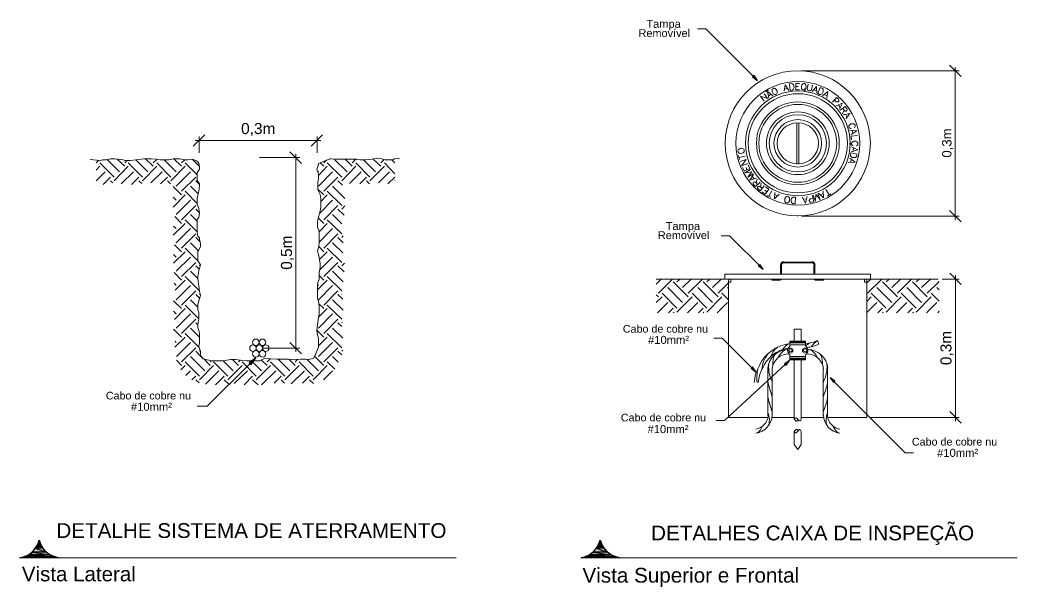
# Model space of a CAD drawing. Header units: millimetres. Extents: x 40 to 176, y -32 to 59.
# Drawn here: x 97.5 to 112.11, y -18.14 to -9.82 of the extents above; entities that cross this region are included whole.
import ezdxf

# ---------------------------------------------------------------- set-up
doc = ezdxf.new("R2010")
doc.units = ezdxf.units.MM
doc.layers.add('16 - Sistema de aterramento', color=6, linetype='Continuous')
doc.styles.add('Arial0', font='arial.ttf', dxfattribs={"height": 3.14658})

msp = doc.modelspace()

# ---------------------------------------------------------------- hatches: boundary and pattern name
at = {"layer": '16 - Sistema de aterramento', "true_color": 0x000007}
for points in [[(108.258, -10.637), (108.237, -10.66), (108.308, -10.713)], [(108.345, -13.409), (108.322, -13.431), (108.394, -13.481)], [(100.859, -14.85), (100.889, -14.875), (100.957, -14.779)], [(108.705, -14.871), (108.726, -14.893), (108.78, -14.818)], [(108.237, -14.912), (108.215, -14.932), (108.287, -14.983)], [(109.427, -15.143), (109.445, -15.122), (109.374, -15.072)]]:
    msp.add_hatch(color=7, dxfattribs=at).paths.add_polyline_path(points)
at = {"layer": '16 - Sistema de aterramento', "true_color": 0x000005}
h = msp.add_hatch(color=5, dxfattribs=at)
h.paths.add_polyline_path([(97.805, -17.515), (97.76, -17.515), (97.838, -17.571)])
h.paths.add_polyline_path([(97.76, -17.515), (97.838, -17.571), (97.724, -17.571)])
for points in [[(97.782, -17.451), (97.805, -17.515), (97.76, -17.515)], [(106.004, -17.451), (106.029, -17.515), (105.981, -17.515)]]:
    msp.add_hatch(color=5, dxfattribs=at).paths.add_polyline_path(points)
h = msp.add_hatch(color=5, dxfattribs=at)
h.paths.add_polyline_path([(106.029, -17.515), (105.981, -17.515), (106.06, -17.571)])
h.paths.add_polyline_path([(105.981, -17.515), (106.06, -17.571), (105.948, -17.571)])
h = msp.add_hatch(color=5, dxfattribs=at)
h.paths.add_polyline_path([(97.939, -17.666), (97.629, -17.666), (98, -17.694)])
h.paths.add_polyline_path([(97.629, -17.666), (98, -17.694), (97.567, -17.694)])
h = msp.add_hatch(color=5, dxfattribs=at)
h.paths.add_polyline_path([(97.886, -17.627), (97.682, -17.627), (97.939, -17.666)])
h.paths.add_polyline_path([(97.682, -17.627), (97.939, -17.666), (97.629, -17.666)])
h = msp.add_hatch(color=5, dxfattribs=at)
h.paths.add_polyline_path([(97.838, -17.571), (97.724, -17.571), (97.886, -17.627)])
h.paths.add_polyline_path([(97.724, -17.571), (97.886, -17.627), (97.682, -17.627)])
h = msp.add_hatch(color=5, dxfattribs=at)
h.paths.add_polyline_path([(106.16, -17.666), (105.85, -17.666), (106.222, -17.694)])
h.paths.add_polyline_path([(105.85, -17.666), (106.222, -17.694), (105.789, -17.694)])
h = msp.add_hatch(color=5, dxfattribs=at)
h.paths.add_polyline_path([(106.107, -17.627), (105.903, -17.627), (106.16, -17.666)])
h.paths.add_polyline_path([(105.903, -17.627), (106.16, -17.666), (105.85, -17.666)])
h = msp.add_hatch(color=5, dxfattribs=at)
h.paths.add_polyline_path([(106.06, -17.571), (105.948, -17.571), (106.107, -17.627)])
h.paths.add_polyline_path([(105.948, -17.571), (106.107, -17.627), (105.903, -17.627)])
h = msp.add_hatch(color=5, dxfattribs=at)
h.paths.add_polyline_path([(98, -17.694), (97.567, -17.694), (98.064, -17.711)])
h.paths.add_polyline_path([(97.567, -17.694), (98.064, -17.711), (97.5, -17.711)])
h = msp.add_hatch(color=5, dxfattribs=at)
h.paths.add_polyline_path([(106.222, -17.694), (105.789, -17.694), (106.286, -17.711)])
h.paths.add_polyline_path([(105.789, -17.694), (106.286, -17.711), (105.724, -17.711)])

# ---------------------------------------------------------------- linework, layer by layer
at = {"layer": '16 - Sistema de aterramento', "color": 7, "linetype": 'Continuous', "lineweight": 20, "true_color": 0x000007}
for points in [[(107.55, -9.954), (107.428, -9.954), (107.428, -9.954)], [(108.308, -10.713), (107.55, -9.954), (107.55, -9.954)], [(108.702, -10.871), (108.716, -10.774), (108.769, -10.857)], [(108.87, -10.848), (108.87, -10.756), (108.927, -10.756)], [(108.87, -10.799), (108.905, -10.799), (108.905, -10.799)], [(109.051, -10.767), (109.037, -10.832), (109.042, -10.846), (109.049, -10.857), (109.06, -10.864), (109.07, -10.866), (109.081, -10.864), (109.092, -10.857), (109.099, -10.846), (109.113, -10.781)], [(109.109, -10.873), (109.173, -10.799), (109.177, -10.896)], [(108.409, -11.017), (108.354, -10.942), (108.458, -10.978), (108.405, -10.906)], [(108.437, -10.882), (108.437, -10.871), (108.437, -10.871)], [(108.448, -10.864), (108.451, -10.866), (108.451, -10.866)], [(108.473, -10.971), (108.458, -10.873), (108.533, -10.935)], [(108.462, -10.86), (108.462, -10.848), (108.462, -10.848)], [(108.469, -10.938), (108.508, -10.914), (108.508, -10.914)], [(108.709, -10.839), (108.751, -10.832), (108.751, -10.832)], [(108.87, -10.848), (108.927, -10.848), (108.927, -10.848)], [(108.987, -10.834), (109.012, -10.864), (109.012, -10.864)], [(109.131, -10.848), (109.173, -10.864), (109.173, -10.864)], [(109.262, -10.935), (109.342, -10.873), (109.324, -10.971)], [(109.292, -10.917), (109.331, -10.938), (109.331, -10.938)], [(109.406, -11.031), (109.466, -10.96), (109.496, -10.988), (109.503, -10.999), (109.503, -11.006), (109.503, -11.017), (109.491, -11.024), (109.484, -11.027), (109.477, -11.027), (109.463, -11.024), (109.434, -10.995)], [(109.463, -11.082), (109.556, -11.045), (109.51, -11.135)], [(109.496, -11.07), (109.523, -11.107), (109.523, -11.107)], [(109.521, -11.15), (109.596, -11.093), (109.62, -11.125), (109.624, -11.139), (109.62, -11.146), (109.617, -11.153), (109.61, -11.16), (109.599, -11.16), (109.596, -11.16), (109.585, -11.153), (109.56, -11.121)], [(109.578, -11.146), (109.556, -11.199), (109.556, -11.199)], [(109.567, -11.214), (109.663, -11.196), (109.603, -11.274)], [(109.599, -11.206), (109.62, -11.246), (109.62, -11.246)], [(108.884, -11.336), (108.884, -11.939), (108.884, -11.939)], [(108.913, -11.336), (108.913, -11.939), (108.913, -11.939)], [(109.727, -11.403), (109.734, -11.396), (109.741, -11.385), (109.741, -11.375), (109.739, -11.361), (109.732, -11.353), (109.72, -11.346), (109.709, -11.346), (109.695, -11.346), (109.674, -11.35), (109.663, -11.361), (109.656, -11.368), (109.649, -11.378), (109.649, -11.389), (109.652, -11.403), (109.66, -11.41), (109.67, -11.418), (109.681, -11.418)], [(109.663, -11.439), (109.764, -11.453), (109.677, -11.508)], [(109.775, -11.517), (109.681, -11.529), (109.688, -11.582)], [(109.699, -11.446), (109.706, -11.489), (109.706, -11.489)], [(109.663, -11.632), (109.66, -11.636), (109.66, -11.65), (109.663, -11.653), (109.67, -11.653), (109.674, -11.65), (109.674, -11.639), (109.688, -11.639)], [(109.688, -11.686), (109.778, -11.728), (109.681, -11.758)], [(109.76, -11.671), (109.767, -11.668), (109.778, -11.657), (109.782, -11.65), (109.782, -11.632), (109.778, -11.621), (109.767, -11.614), (109.76, -11.611), (109.746, -11.604), (109.725, -11.604), (109.709, -11.611), (109.702, -11.614), (109.693, -11.621), (109.688, -11.632), (109.688, -11.65), (109.693, -11.657), (109.702, -11.668), (109.709, -11.671)], [(108.047, -11.872), (108.033, -11.811), (108.033, -11.811)], [(108.04, -11.843), (108.13, -11.822), (108.13, -11.822)], [(109.718, -11.7), (109.713, -11.746), (109.713, -11.746)], [(98.528, -11.872), (98.675, -11.886), (98.714, -11.875), (98.764, -11.875), (98.829, -11.861), (98.89, -11.861), (99.011, -11.875), (99.037, -11.886), (99.119, -11.886), (99.201, -11.875), (99.275, -11.868), (99.316, -11.861), (99.39, -11.861), (99.429, -11.861), (99.491, -11.868), (99.555, -11.875), (99.605, -11.875), (99.681, -11.875), (99.745, -11.861), (99.777, -11.861), (99.844, -11.861), (99.866, -11.868), (99.908, -11.875), (99.965, -11.875), (100.009, -11.868), (100.055, -11.875), (100.08, -11.886), (100.105, -11.907), (100.123, -11.932), (100.13, -11.976), (100.13, -12.015), (100.098, -12.065), (100.098, -12.083), (100.098, -12.147), (100.098, -12.179), (100.13, -12.23), (100.13, -12.255), (100.123, -12.336), (100.105, -12.393), (100.098, -12.436), (100.098, -12.526), (100.123, -12.59), (100.123, -12.601), (100.13, -12.652), (100.123, -12.723), (100.098, -12.748), (100.098, -12.78), (100.098, -12.83), (100.098, -12.938), (100.105, -12.994), (100.13, -13.019), (100.13, -13.044), (100.148, -13.101), (100.148, -13.145), (100.123, -13.202), (100.105, -13.216), (100.105, -13.316), (100.105, -13.356), (100.148, -13.417), (100.123, -13.498), (100.105, -13.587), (100.105, -13.62), (100.123, -13.727), (100.13, -13.802), (100.148, -13.867), (100.105, -13.992), (100.105, -14.018), (100.105, -14.075), (100.123, -14.114), (100.123, -14.196), (100.105, -14.296), (100.105, -14.335), (100.123, -14.378), (100.13, -14.417), (100.13, -14.492), (100.13, -14.532), (100.13, -14.568), (100.123, -14.6), (100.123, -14.618), (100.148, -14.682), (100.148, -14.747), (100.181, -14.79), (100.22, -14.804), (100.27, -14.815), (100.302, -14.822), (100.364, -14.822), (100.47, -14.822), (100.534, -14.815), (100.591, -14.804), (100.657, -14.804), (100.731, -14.815), (100.824, -14.822), (100.857, -14.822), (100.964, -14.822), (101.01, -14.822), (101.086, -14.79), (101.267, -14.797), (101.325, -14.797), (101.432, -14.797), (101.489, -14.804), (101.615, -14.797), (101.686, -14.797), (101.737, -14.804), (101.804, -14.782), (101.826, -14.74), (101.836, -14.715), (101.861, -14.657), (101.875, -14.625), (101.875, -14.582), (101.875, -14.543), (101.875, -14.492), (101.861, -14.442), (101.851, -14.378), (101.861, -14.296), (101.875, -14.189), (101.886, -14.146), (101.886, -14.082), (101.886, -14.025), (101.875, -13.949), (101.861, -13.91), (101.861, -13.835), (101.861, -13.802), (101.861, -13.695), (101.886, -13.628), (101.886, -13.58), (101.886, -13.53), (101.9, -13.456), (101.9, -13.399), (101.886, -13.309), (101.875, -13.266), (101.861, -13.216), (101.875, -13.159), (101.886, -13.101), (101.886, -13.044), (101.886, -12.93), (101.875, -12.897), (101.861, -12.862), (101.861, -12.773), (101.886, -12.684), (101.9, -12.626), (101.908, -12.569), (101.908, -12.508), (101.908, -12.443), (101.9, -12.386), (101.875, -12.336), (101.868, -12.312), (101.868, -12.24), (101.868, -12.198), (101.875, -12.157), (101.875, -12.083), (101.851, -12.015), (101.868, -11.976), (101.875, -11.932), (101.9, -11.918), (101.932, -11.907), (101.943, -11.9), (102.008, -11.875), (102.04, -11.861), (102.058, -11.861), (102.14, -11.868), (102.197, -11.868), (102.255, -11.868), (102.344, -11.868), (102.394, -11.868), (102.436, -11.868), (102.487, -11.875), (102.569, -11.875), (102.658, -11.868), (102.748, -11.85), (102.805, -11.861), (102.855, -11.875), (102.963, -11.875), (102.988, -11.861), (103.045, -11.85), (103.062, -11.861)], [(98.618, -11.971), (98.616, -11.97), (98.616, -11.97)], [(98.618, -11.921), (98.657, -11.882), (98.657, -11.882)], [(98.618, -12.029), (98.672, -11.971), (98.672, -11.971)], [(98.879, -12.129), (98.672, -11.921), (98.672, -11.921)], [(98.958, -12.051), (98.78, -11.872), (98.78, -11.872)], [(98.879, -12.182), (99.087, -11.971), (99.087, -11.971)], [(99.037, -11.971), (98.925, -11.865), (98.925, -11.865)], [(99.037, -11.921), (99.072, -11.886), (99.072, -11.886)], [(99.298, -12.129), (99.087, -11.921), (99.087, -11.921)], [(99.376, -12.051), (99.201, -11.875), (99.201, -11.875)], [(99.298, -12.182), (99.505, -11.971), (99.505, -11.971)], [(99.451, -11.971), (99.34, -11.861), (99.34, -11.861)], [(99.451, -11.921), (99.505, -11.872), (99.505, -11.872)], [(99.713, -12.129), (99.505, -11.921), (99.505, -11.921)], [(99.791, -12.051), (99.616, -11.875), (99.616, -11.875)], [(99.713, -12.182), (99.924, -11.971), (99.924, -11.971)], [(99.869, -11.971), (99.755, -11.861), (99.755, -11.861)], [(99.869, -11.921), (99.917, -11.875), (99.917, -11.875)], [(100.098, -12.097), (99.924, -11.921), (99.924, -11.921)], [(100.13, -11.976), (100.027, -11.872), (100.027, -11.872)], [(101.875, -12.104), (102.005, -11.971), (102.005, -11.971)], [(101.954, -11.971), (101.9, -11.918), (101.9, -11.918)], [(101.954, -11.921), (101.994, -11.882), (101.994, -11.882)], [(102.216, -12.129), (102.005, -11.921), (102.005, -11.921)], [(102.294, -12.051), (102.104, -11.865), (102.104, -11.865)], [(102.216, -12.182), (102.422, -11.971), (102.422, -11.971)], [(102.369, -11.971), (102.266, -11.868), (102.266, -11.868)], [(102.369, -11.921), (102.422, -11.868), (102.422, -11.868)], [(102.63, -12.129), (102.422, -11.921), (102.422, -11.921)], [(102.709, -12.051), (102.534, -11.875), (102.534, -11.875)], [(102.63, -12.182), (102.841, -11.971), (102.841, -11.971)], [(102.787, -11.971), (102.677, -11.865), (102.677, -11.865)], [(102.787, -11.921), (102.837, -11.872), (102.837, -11.872)], [(102.995, -12.079), (102.841, -11.921), (102.841, -11.921)], [(102.995, -11.921), (102.952, -11.875), (102.952, -11.875)], [(108.166, -11.929), (108.076, -11.962), (108.143, -11.872), (108.054, -11.9)], [(108.198, -12.001), (108.173, -11.95), (108.173, -11.95)], [(109.66, -11.85), (109.739, -11.911), (109.638, -11.914)], [(109.686, -11.872), (109.674, -11.911), (109.674, -11.911)], [(98.618, -12.182), (98.75, -12.051), (98.75, -12.051)], [(98.986, -12.23), (99.165, -12.051), (99.165, -12.051)], [(99.419, -12.214), (99.584, -12.051), (99.584, -12.051)], [(99.791, -12.262), (99.998, -12.051), (99.998, -12.051)], [(101.875, -12.051), (101.858, -12.036), (101.858, -12.036)], [(101.875, -12.262), (102.083, -12.051), (102.083, -12.051)], [(102.33, -12.223), (102.501, -12.051), (102.501, -12.051)], [(102.755, -12.214), (102.915, -12.051), (102.915, -12.051)], [(108.198, -12.001), (108.116, -12.044), (108.09, -11.989)], [(108.244, -12.079), (108.166, -12.129), (108.226, -12.051), (108.125, -12.068), (108.205, -12.019)], [(108.155, -12.022), (108.141, -11.989), (108.141, -11.989)], [(108.294, -12.143), (108.198, -12.172), (108.251, -12.09)], [(108.262, -12.154), (108.233, -12.118), (108.233, -12.118)], [(98.722, -12.237), (98.829, -12.129), (98.829, -12.129)], [(98.861, -12.214), (98.829, -12.182), (98.829, -12.182)], [(99.137, -12.237), (99.243, -12.129), (99.243, -12.129)], [(99.287, -12.223), (99.243, -12.182), (99.243, -12.182)], [(99.562, -12.23), (99.662, -12.129), (99.662, -12.129)], [(99.708, -12.23), (99.662, -12.182), (99.662, -12.182)], [(99.869, -12.39), (99.745, -12.265), (99.745, -12.265)], [(99.869, -12.336), (100.077, -12.129), (100.077, -12.129)], [(100.112, -12.372), (99.998, -12.262), (99.998, -12.262)], [(100.13, -12.237), (100.077, -12.182), (100.077, -12.182)], [(101.954, -12.336), (102.161, -12.129), (102.161, -12.129)], [(102.262, -12.441), (102.083, -12.262), (102.083, -12.262)], [(102.225, -12.246), (102.161, -12.182), (102.161, -12.182)], [(102.48, -12.23), (102.58, -12.129), (102.58, -12.129)], [(102.624, -12.226), (102.58, -12.182), (102.58, -12.182)], [(102.894, -12.23), (102.995, -12.129), (102.995, -12.129)], [(102.995, -12.182), (102.994, -12.181), (102.994, -12.181)], [(108.347, -12.205), (108.279, -12.265), (108.251, -12.237), (108.244, -12.226), (108.244, -12.219), (108.247, -12.207), (108.255, -12.205), (108.265, -12.2), (108.272, -12.2), (108.283, -12.207), (108.311, -12.237)], [(108.29, -12.214), (108.304, -12.157), (108.304, -12.157)], [(108.409, -12.258), (108.347, -12.329), (108.319, -12.301), (108.311, -12.29), (108.308, -12.283), (108.311, -12.276), (108.319, -12.269), (108.326, -12.265), (108.333, -12.265), (108.347, -12.269), (108.377, -12.294)], [(108.354, -12.276), (108.361, -12.219), (108.361, -12.219)], [(108.473, -12.304), (108.426, -12.272), (108.426, -12.272)], [(99.745, -12.569), (99.924, -12.39), (99.924, -12.39)], [(100.098, -12.515), (99.924, -12.336), (99.924, -12.336)], [(101.954, -12.39), (101.868, -12.304), (101.868, -12.304)], [(101.908, -12.487), (102.005, -12.39), (102.005, -12.39)], [(102.216, -12.547), (102.005, -12.336), (102.005, -12.336)], [(108.473, -12.304), (108.423, -12.379), (108.373, -12.347)], [(108.448, -12.344), (108.416, -12.322), (108.416, -12.322)], [(108.505, -12.425), (108.448, -12.397), (108.448, -12.397)], [(108.476, -12.411), (108.519, -12.329), (108.519, -12.329)], [(108.627, -12.379), (108.558, -12.45), (108.563, -12.354)], [(108.604, -12.404), (108.563, -12.386), (108.563, -12.386)], [(109.035, -12.415), (109.012, -12.512), (108.966, -12.425)], [(109.113, -12.397), (109.134, -12.491), (109.095, -12.498), (109.081, -12.498), (109.077, -12.494), (109.07, -12.487), (109.067, -12.473), (109.07, -12.466), (109.074, -12.457), (109.084, -12.45), (109.124, -12.441)], [(109.195, -12.372), (109.227, -12.457), (109.163, -12.383), (109.159, -12.483), (109.127, -12.393)], [(109.271, -12.336), (109.278, -12.434), (109.205, -12.365)], [(109.271, -12.368), (109.23, -12.39), (109.23, -12.39)], [(109.36, -12.39), (109.31, -12.312), (109.31, -12.312)], [(109.384, -12.376), (109.335, -12.409), (109.335, -12.409)], [(99.791, -12.469), (99.745, -12.422), (99.745, -12.422)], [(99.791, -12.677), (99.998, -12.469), (99.998, -12.469)], [(99.869, -12.755), (100.077, -12.547), (100.077, -12.547)], [(101.89, -12.661), (102.083, -12.469), (102.083, -12.469)], [(101.954, -12.755), (102.161, -12.547), (102.161, -12.547)], [(102.216, -12.597), (102.262, -12.551), (102.262, -12.551)], [(109.026, -12.448), (108.984, -12.455), (108.984, -12.455)], [(99.869, -12.808), (99.77, -12.705), (99.77, -12.705)], [(100.098, -12.776), (99.998, -12.677), (99.998, -12.677)], [(100.13, -12.652), (100.077, -12.597), (100.077, -12.597)], [(102.218, -12.812), (102.083, -12.677), (102.083, -12.677)], [(102.251, -12.686), (102.161, -12.597), (102.161, -12.597)], [(99.748, -12.98), (99.924, -12.808), (99.924, -12.808)], [(99.791, -12.883), (99.752, -12.848), (99.752, -12.848)], [(100.098, -12.93), (99.924, -12.755), (99.924, -12.755)], [(101.954, -12.808), (101.872, -12.726), (101.872, -12.726)], [(101.883, -12.93), (102.005, -12.808), (102.005, -12.808)], [(102.216, -12.962), (102.005, -12.755), (102.005, -12.755)], [(99.791, -13.094), (99.998, -12.883), (99.998, -12.883)], [(99.869, -13.173), (100.077, -12.962), (100.077, -12.962)], [(101.875, -12.883), (101.865, -12.876), (101.865, -12.876)], [(101.886, -13.083), (102.083, -12.883), (102.083, -12.883)], [(101.954, -13.173), (102.161, -12.962), (102.161, -12.962)], [(102.216, -13.016), (102.237, -12.991), (102.237, -12.991)], [(107.9, -12.991), (107.779, -12.991), (107.779, -12.991)], [(108.394, -13.481), (107.9, -12.991), (107.9, -12.991)], [(99.869, -13.223), (99.766, -13.124), (99.766, -13.124)], [(100.116, -13.209), (99.998, -13.094), (99.998, -13.094)], [(100.141, -13.076), (100.077, -13.016), (100.077, -13.016)], [(101.954, -13.223), (101.879, -13.149), (101.879, -13.149)], [(102.232, -13.241), (102.083, -13.094), (102.083, -13.094)], [(102.237, -13.092), (102.161, -13.016), (102.161, -13.016)], [(99.752, -13.392), (99.924, -13.223), (99.924, -13.223)], [(99.791, -13.302), (99.752, -13.262), (99.752, -13.262)], [(100.105, -13.356), (99.924, -13.173), (99.924, -13.173)], [(101.89, -13.337), (102.005, -13.223), (102.005, -13.223)], [(102.216, -13.381), (102.005, -13.173), (102.005, -13.173)], [(99.791, -13.509), (99.998, -13.302), (99.998, -13.302)], [(99.869, -13.587), (100.077, -13.381), (100.077, -13.381)], [(100.128, -13.481), (100.077, -13.431), (100.077, -13.431)], [(100.13, -13.431), (100.148, -13.417), (100.148, -13.417)], [(101.893, -13.491), (102.083, -13.302), (102.083, -13.302)], [(101.954, -13.587), (102.161, -13.381), (102.161, -13.381)], [(102.251, -13.52), (102.161, -13.431), (102.161, -13.431)], [(102.216, -13.431), (102.255, -13.392), (102.255, -13.392)], [(108.648, -13.42), (108.648, -13.552), (108.648, -13.552)], [(108.662, -13.42), (108.662, -13.552), (108.662, -13.552)], [(108.694, -13.374), (109.102, -13.374), (109.102, -13.374)], [(108.694, -13.388), (109.102, -13.388), (109.102, -13.388)], [(109.134, -13.42), (109.134, -13.552), (109.134, -13.552)], [(109.149, -13.42), (109.149, -13.552), (109.149, -13.552)], [(99.869, -13.642), (99.759, -13.527), (99.759, -13.527)], [(100.13, -13.795), (99.924, -13.587), (99.924, -13.587)], [(100.105, -13.617), (99.998, -13.509), (99.998, -13.509)], [(101.954, -13.642), (101.886, -13.571), (101.886, -13.571)], [(102.216, -13.795), (102.005, -13.587), (102.005, -13.587)], [(102.237, -13.667), (102.083, -13.509), (102.083, -13.509)], [(99.791, -13.72), (99.759, -13.685), (99.759, -13.685)], [(99.773, -13.789), (99.924, -13.642), (99.924, -13.642)], [(99.791, -13.928), (99.998, -13.72), (99.998, -13.72)], [(101.861, -13.784), (102.005, -13.642), (102.005, -13.642)], [(101.875, -13.72), (101.861, -13.702), (101.861, -13.702)], [(101.875, -13.928), (102.083, -13.72), (102.083, -13.72)], [(107.832, -13.624), (106.825, -13.624), (106.825, -13.624)], [(106.825, -13.699), (106.899, -13.624), (106.899, -13.624)], [(106.857, -13.832), (107.064, -13.624), (107.064, -13.624)], [(107.293, -13.885), (107.075, -13.667), (107.075, -13.667)], [(107.128, -13.667), (107.174, -13.624), (107.174, -13.624)], [(107.21, -13.749), (107.339, -13.624), (107.339, -13.624)], [(107.293, -13.832), (107.504, -13.624), (107.504, -13.624)], [(107.733, -13.885), (107.515, -13.667), (107.515, -13.667)], [(107.568, -13.667), (107.611, -13.624), (107.611, -13.624)], [(107.65, -13.749), (107.775, -13.624), (107.775, -13.624)], [(107.733, -13.832), (107.882, -13.681), (107.882, -13.681)], [(107.882, -13.624), (107.882, -15.652), (107.882, -15.652)], [(108.519, -13.631), (108.519, -13.642), (108.519, -13.642)], [(108.519, -13.631), (108.641, -13.631), (108.641, -13.631)], [(108.519, -13.642), (108.641, -13.642), (108.641, -13.642)], [(109.278, -13.631), (109.156, -13.631), (109.156, -13.631)], [(109.278, -13.642), (109.156, -13.642), (109.156, -13.642)], [(109.278, -13.631), (109.278, -13.642), (109.278, -13.642)], [(109.913, -13.677), (109.968, -13.624), (109.968, -13.624)], [(109.913, -15.652), (109.913, -13.624), (110.958, -13.624)], [(109.92, -13.832), (110.132, -13.624), (110.132, -13.624)], [(110.36, -13.885), (110.142, -13.667), (110.142, -13.667)], [(110.197, -13.667), (110.239, -13.624), (110.239, -13.624)], [(110.278, -13.749), (110.403, -13.624), (110.403, -13.624)], [(110.36, -13.832), (110.568, -13.624), (110.568, -13.624)], [(110.797, -13.885), (110.579, -13.667), (110.579, -13.667)], [(110.633, -13.667), (110.679, -13.624), (110.679, -13.624)], [(110.715, -13.749), (110.843, -13.624), (110.843, -13.624)], [(110.797, -13.832), (110.972, -13.66), (110.972, -13.66)], [(99.869, -14.006), (100.077, -13.795), (100.077, -13.795)], [(100.134, -13.906), (100.077, -13.849), (100.077, -13.849)], [(100.13, -13.849), (100.141, -13.839), (100.141, -13.839)], [(101.954, -14.006), (102.161, -13.795), (102.161, -13.795)], [(102.23, -13.917), (102.161, -13.849), (102.161, -13.849)], [(102.216, -13.849), (102.216, -13.846), (102.216, -13.846)], [(106.857, -13.885), (106.825, -13.856), (106.825, -13.856)], [(107.128, -14.05), (106.91, -13.832), (106.91, -13.832)], [(107.21, -13.967), (106.993, -13.749), (106.993, -13.749)], [(107.568, -14.05), (107.35, -13.832), (107.35, -13.832)], [(107.65, -13.967), (107.433, -13.749), (107.433, -13.749)], [(107.882, -13.928), (107.786, -13.832), (107.786, -13.832)], [(107.882, -13.763), (107.868, -13.749), (107.868, -13.749)], [(109.92, -13.885), (109.913, -13.878), (109.913, -13.878)], [(110.197, -14.05), (109.977, -13.832), (109.977, -13.832)], [(110.278, -13.967), (110.06, -13.749), (110.06, -13.749)], [(110.633, -14.05), (110.415, -13.832), (110.415, -13.832)], [(110.715, -13.967), (110.497, -13.749), (110.497, -13.749)], [(110.972, -13.949), (110.855, -13.832), (110.855, -13.832)], [(110.972, -13.784), (110.937, -13.749), (110.937, -13.749)], [(99.869, -14.057), (99.752, -13.942), (99.752, -13.942)], [(100.121, -14.206), (99.924, -14.006), (99.924, -14.006)], [(100.105, -14.034), (99.998, -13.928), (99.998, -13.928)], [(101.954, -14.057), (101.879, -13.985), (101.879, -13.985)], [(102.216, -14.213), (102.005, -14.006), (102.005, -14.006)], [(102.237, -14.082), (102.083, -13.928), (102.083, -13.928)], [(106.825, -13.97), (106.91, -13.885), (106.91, -13.885)], [(106.842, -14.117), (106.993, -13.967), (106.993, -13.967)], [(107.128, -14.107), (107.35, -13.885), (107.35, -13.885)], [(107.282, -14.117), (107.433, -13.967), (107.433, -13.967)], [(107.568, -14.107), (107.786, -13.885), (107.786, -13.885)], [(107.719, -14.117), (107.868, -13.967), (107.868, -13.967)], [(109.913, -13.953), (109.977, -13.885), (109.977, -13.885)], [(109.913, -14.114), (110.06, -13.967), (110.06, -13.967)], [(110.197, -14.107), (110.415, -13.885), (110.415, -13.885)], [(110.346, -14.117), (110.497, -13.967), (110.497, -13.967)], [(110.633, -14.107), (110.855, -13.885), (110.855, -13.885)], [(110.786, -14.117), (110.937, -13.967), (110.937, -13.967)], [(99.791, -14.135), (99.752, -14.096), (99.752, -14.096)], [(99.763, -14.217), (99.924, -14.057), (99.924, -14.057)], [(99.791, -14.343), (99.998, -14.135), (99.998, -14.135)], [(101.875, -14.185), (102.005, -14.057), (102.005, -14.057)], [(101.875, -14.343), (102.083, -14.135), (102.083, -14.135)], [(107.007, -14.117), (107.075, -14.05), (107.075, -14.05)], [(107.089, -14.117), (107.075, -14.107), (107.075, -14.107)], [(107.447, -14.117), (107.515, -14.05), (107.515, -14.05)], [(107.525, -14.117), (107.515, -14.107), (107.515, -14.107)], [(107.882, -14.117), (107.881, -14.115), (107.881, -14.115)], [(110.075, -14.117), (110.142, -14.05), (110.142, -14.05)], [(110.153, -14.117), (110.142, -14.107), (110.142, -14.107)], [(110.511, -14.117), (110.579, -14.05), (110.579, -14.05)], [(110.593, -14.117), (110.579, -14.107), (110.579, -14.107)], [(110.951, -14.117), (110.972, -14.096), (110.972, -14.096)], [(99.869, -14.421), (100.077, -14.213), (100.077, -14.213)], [(100.105, -14.296), (100.077, -14.268), (100.077, -14.268)], [(101.954, -14.421), (102.161, -14.213), (102.161, -14.213)], [(102.216, -14.318), (102.161, -14.268), (102.161, -14.268)], [(102.216, -14.268), (102.223, -14.256), (102.223, -14.256)], [(99.869, -14.474), (99.752, -14.357), (99.752, -14.357)], [(100.128, -14.628), (99.924, -14.421), (99.924, -14.421)], [(100.13, -14.474), (99.998, -14.343), (99.998, -14.343)], [(101.954, -14.474), (101.851, -14.371), (101.851, -14.371)], [(102.216, -14.632), (102.005, -14.421), (102.005, -14.421)], [(102.23, -14.49), (102.083, -14.343), (102.083, -14.343)], [(108.948, -14.536), (108.948, -14.357), (108.847, -14.357), (108.847, -14.536)], [(99.77, -14.625), (99.924, -14.474), (99.924, -14.474)], [(99.791, -14.554), (99.773, -14.536), (99.773, -14.536)], [(99.795, -14.758), (99.998, -14.554), (99.998, -14.554)], [(101.875, -14.603), (102.005, -14.474), (102.005, -14.474)], [(101.875, -14.761), (102.083, -14.554), (102.083, -14.554)], [(107.793, -14.492), (107.671, -14.492), (107.671, -14.492)], [(108.287, -14.983), (107.793, -14.492), (107.793, -14.492)], [(108.783, -14.536), (108.783, -14.607), (108.783, -14.607)], [(109.012, -14.536), (108.783, -14.536), (108.783, -14.536)], [(109.012, -14.543), (108.783, -14.543), (108.783, -14.543)], [(109.012, -14.55), (108.783, -14.55), (108.783, -14.55)], [(109.012, -14.561), (108.783, -14.561), (108.783, -14.561)], [(109.012, -14.586), (108.783, -14.586), (108.783, -14.586)], [(109.012, -14.536), (109.012, -14.607), (109.012, -14.607)], [(99.869, -14.839), (100.077, -14.632), (100.077, -14.632)], [(100.167, -14.772), (100.077, -14.682), (100.077, -14.682)], [(100.13, -14.682), (100.141, -14.668), (100.141, -14.668)], [(101.954, -14.889), (101.819, -14.754), (101.819, -14.754)], [(101.954, -14.839), (102.161, -14.632), (102.161, -14.632)], [(102.216, -14.736), (102.161, -14.682), (102.161, -14.682)], [(102.216, -14.682), (102.23, -14.668), (102.23, -14.668)], [(108.783, -14.807), (108.783, -14.736), (108.783, -14.736)], [(109.012, -14.758), (108.783, -14.758), (108.783, -14.758)], [(109.012, -14.807), (109.012, -14.736), (109.012, -14.736)], [(99.869, -14.889), (99.795, -14.815), (99.795, -14.815)], [(99.859, -14.953), (99.924, -14.889), (99.924, -14.889)], [(100.13, -15.047), (99.924, -14.839), (99.924, -14.839)], [(100.21, -14.969), (99.998, -14.761), (99.998, -14.761)], [(100.875, -14.864), (100.245, -15.49), (100.098, -15.49)], [(100.13, -15.1), (100.338, -14.889), (100.338, -14.889)], [(100.288, -14.889), (100.188, -14.79), (100.188, -14.79)], [(100.288, -14.839), (100.302, -14.822), (100.302, -14.822)], [(100.545, -15.047), (100.338, -14.839), (100.338, -14.839)], [(100.623, -14.969), (100.478, -14.822), (100.478, -14.822)], [(100.545, -15.1), (100.756, -14.889), (100.756, -14.889)], [(100.703, -14.889), (100.616, -14.804), (100.616, -14.804)], [(100.703, -14.839), (100.728, -14.815), (100.728, -14.815)], [(100.964, -15.047), (100.756, -14.839), (100.756, -14.839)], [(101.042, -14.969), (100.896, -14.822), (100.896, -14.822)], [(100.964, -15.1), (101.171, -14.889), (101.171, -14.889)], [(101.121, -14.889), (101.038, -14.811), (101.038, -14.811)], [(101.121, -14.839), (101.168, -14.793), (101.168, -14.793)], [(101.382, -15.047), (101.171, -14.839), (101.171, -14.839)], [(101.457, -14.969), (101.285, -14.797), (101.285, -14.797)], [(101.382, -15.1), (101.59, -14.889), (101.59, -14.889)], [(101.535, -14.889), (101.443, -14.8), (101.443, -14.8)], [(101.535, -14.839), (101.575, -14.8), (101.575, -14.8)], [(101.797, -15.047), (101.59, -14.839), (101.59, -14.839)], [(101.875, -14.969), (101.707, -14.8), (101.707, -14.8)], [(101.797, -15.1), (102.005, -14.889), (102.005, -14.889)], [(102.115, -14.946), (102.005, -14.839), (102.005, -14.839)], [(102.165, -14.843), (102.083, -14.761), (102.083, -14.761)], [(108.78, -14.818), (107.825, -15.698), (107.825, -15.698)], [(109.012, -14.782), (108.783, -14.782), (108.783, -14.782)], [(109.012, -14.793), (108.783, -14.793), (108.783, -14.793)], [(109.012, -14.8), (108.783, -14.8), (108.783, -14.8)], [(109.012, -14.807), (108.783, -14.807), (108.783, -14.807)], [(108.847, -14.807), (108.847, -15.68), (108.847, -15.68)], [(108.948, -15.68), (108.948, -14.807), (108.948, -14.807)], [(99.931, -15.04), (99.998, -14.969), (99.998, -14.969)], [(100.02, -15.104), (100.077, -15.047), (100.077, -15.047)], [(100.22, -15.164), (100.417, -14.969), (100.417, -14.969)], [(100.366, -15.175), (100.495, -15.047), (100.495, -15.047)], [(100.642, -15.157), (100.836, -14.969), (100.836, -14.969)], [(100.785, -15.173), (100.91, -15.047), (100.91, -15.047)], [(101.042, -15.175), (101.249, -14.969), (101.249, -14.969)], [(101.225, -15.15), (101.329, -15.047), (101.329, -15.047)], [(101.475, -15.162), (101.668, -14.969), (101.668, -14.969)], [(101.643, -15.15), (101.746, -15.047), (101.746, -15.047)], [(101.95, -15.104), (102.083, -14.969), (102.083, -14.969)], [(108.462, -14.937), (108.462, -15.629), (108.462, -15.629)], [(108.523, -14.937), (108.523, -15.62), (108.523, -15.62)], [(109.273, -14.937), (109.273, -15.62), (109.273, -15.62)], [(109.335, -14.937), (109.335, -15.629), (109.335, -15.629)], [(100.128, -15.148), (100.077, -15.1), (100.077, -15.1)], [(100.563, -15.164), (100.495, -15.1), (100.495, -15.1)], [(100.989, -15.175), (100.91, -15.1), (100.91, -15.1)], [(101.379, -15.15), (101.329, -15.1), (101.329, -15.1)], [(101.804, -15.157), (101.746, -15.1), (101.746, -15.1)], [(109.374, -15.072), (110.475, -16.17), (110.475, -16.17)], [(107.825, -15.698), (107.701, -15.698), (107.701, -15.698)], [(107.882, -15.652), (108.458, -15.652), (108.458, -15.652)], [(108.519, -15.652), (108.847, -15.652), (108.847, -15.652)], [(108.913, -15.694), (108.902, -15.701), (108.891, -15.705), (108.884, -15.709), (108.877, -15.709), (108.873, -15.705), (108.866, -15.701), (108.859, -15.691), (108.847, -15.68), (108.863, -15.662), (108.877, -15.659), (108.891, -15.669), (108.902, -15.684), (108.916, -15.698), (108.927, -15.705), (108.937, -15.701), (108.948, -15.68)], [(108.948, -15.652), (109.278, -15.652), (109.278, -15.652)], [(109.338, -15.652), (109.913, -15.652), (109.913, -15.652)], [(108.948, -16.048), (108.948, -15.859), (108.937, -15.838), (108.927, -15.831), (108.916, -15.84), (108.902, -15.852), (108.891, -15.865), (108.877, -15.877), (108.863, -15.877), (108.847, -15.859), (108.859, -15.845), (108.866, -15.838), (108.873, -15.831), (108.877, -15.831), (108.884, -15.831), (108.891, -15.831), (108.902, -15.838), (108.913, -15.845)], [(108.847, -15.859), (108.847, -16.048), (108.898, -16.122), (108.948, -16.048)], [(110.596, -16.17), (110.475, -16.17), (110.475, -16.17)]]:
    msp.add_lwpolyline(points, dxfattribs=at)
at = {"layer": '16 - Sistema de aterramento', "color": 8, "linetype": 'Continuous', "lineweight": 20, "true_color": 0x000008}
for points in [[(111.295, -10.656), (111.123, -10.488), (111.123, -10.488)], [(111.208, -10.516), (111.208, -12.759), (111.208, -12.759)], [(108.955, -10.573), (111.265, -10.573), (111.265, -10.573)], [(100.21, -11.508), (100.041, -11.675), (100.041, -11.675)], [(100.128, -11.772), (100.128, -11.536), (100.128, -11.536)], [(101.769, -11.675), (101.936, -11.508), (101.936, -11.508)], [(101.854, -11.772), (101.854, -11.536), (101.854, -11.536)], [(100.07, -11.593), (101.908, -11.593), (101.908, -11.593)], [(101.625, -11.929), (101.457, -11.758), (101.457, -11.758)], [(101.542, -11.786), (101.542, -14.692), (101.542, -14.692)], [(101.01, -11.843), (101.6, -11.843), (101.6, -11.843)], [(108.955, -12.702), (111.265, -12.702), (111.265, -12.702)], [(111.123, -12.619), (111.295, -12.787), (111.295, -12.787)], [(111.295, -13.706), (111.126, -13.538), (111.126, -13.538)], [(111.212, -13.566), (111.212, -15.709), (111.212, -15.709)], [(111.015, -13.624), (111.265, -13.624), (111.265, -13.624)], [(101.457, -14.554), (101.625, -14.722), (101.625, -14.722)], [(101.063, -14.639), (101.6, -14.639), (101.6, -14.639)], [(111.126, -15.565), (111.295, -15.737), (111.295, -15.737)], [(109.968, -15.652), (111.265, -15.652), (111.265, -15.652)]]:
    msp.add_lwpolyline(points, dxfattribs=at)
at = {"layer": '16 - Sistema de aterramento', "color": 7, "linetype": 'Continuous', "lineweight": -2, "true_color": 0x000007}
for points in [[(108.258, -10.637), (108.237, -10.66), (108.308, -10.713)], [(108.345, -13.409), (108.322, -13.431), (108.394, -13.481)], [(100.859, -14.85), (100.889, -14.875), (100.957, -14.779)], [(108.705, -14.871), (108.726, -14.893), (108.78, -14.818)], [(108.237, -14.912), (108.215, -14.932), (108.287, -14.983)], [(109.427, -15.143), (109.445, -15.122), (109.374, -15.072)]]:
    msp.add_lwpolyline(points, close=True, dxfattribs=at)
at = {"layer": '16 - Sistema de aterramento', "color": 1, "linetype": 'Continuous', "lineweight": -2, "true_color": 0x000001}
for points in [[(108.898, -10.573), (108.898, -10.57)], [(109.963, -13.624), (109.963, -13.62)]]:
    msp.add_lwpolyline(points, close=True, dxfattribs=at)
at = {"layer": '16 - Sistema de aterramento', "color": 7, "linetype": 'Continuous', "lineweight": 20, "true_color": 0x000007}
for points in [[(108.787, -10.857), (108.776, -10.763), (108.808, -10.759), (108.82, -10.763), (108.831, -10.77), (108.838, -10.777), (108.84, -10.792), (108.845, -10.813), (108.84, -10.827), (108.838, -10.834), (108.831, -10.846), (108.815, -10.853)], [(108.984, -10.759), (108.973, -10.763), (108.962, -10.77), (108.959, -10.777), (108.952, -10.792), (108.952, -10.813), (108.955, -10.827), (108.955, -10.834), (108.966, -10.846), (108.973, -10.848), (108.991, -10.853), (109.003, -10.848), (109.009, -10.841), (109.016, -10.832), (109.019, -10.82), (109.023, -10.799), (109.019, -10.784), (109.016, -10.774), (109.009, -10.767), (109.003, -10.759)], [(108.533, -10.834), (108.526, -10.841), (108.523, -10.853), (108.523, -10.864), (108.523, -10.878), (108.533, -10.899), (108.54, -10.906), (108.547, -10.914), (108.563, -10.917), (108.57, -10.921), (108.588, -10.914), (108.595, -10.903), (108.597, -10.892), (108.597, -10.882), (108.597, -10.866), (108.588, -10.848), (108.576, -10.839), (108.57, -10.832), (108.558, -10.827), (108.547, -10.827)], [(109.191, -10.903), (109.23, -10.816), (109.26, -10.832), (109.271, -10.841), (109.273, -10.853), (109.273, -10.864), (109.273, -10.878), (109.262, -10.896), (109.255, -10.906), (109.246, -10.914), (109.234, -10.917), (109.22, -10.917)], [(108.026, -11.76), (108.029, -11.767), (108.04, -11.776), (108.051, -11.779), (108.061, -11.783), (108.086, -11.779), (108.097, -11.772), (108.104, -11.767), (108.116, -11.758), (108.116, -11.746), (108.116, -11.728), (108.109, -11.721), (108.097, -11.714), (108.09, -11.71), (108.076, -11.707), (108.054, -11.71), (108.04, -11.719), (108.033, -11.721), (108.026, -11.732), (108.022, -11.742)], [(109.677, -11.772), (109.767, -11.793), (109.764, -11.822), (109.757, -11.832), (109.746, -11.84), (109.734, -11.843), (109.72, -11.843), (109.699, -11.84), (109.688, -11.832), (109.681, -11.825), (109.674, -11.818), (109.67, -11.804)], [(108.744, -12.508), (108.755, -12.505), (108.766, -12.498), (108.769, -12.491), (108.776, -12.476), (108.78, -12.455), (108.78, -12.441), (108.776, -12.434), (108.769, -12.422), (108.762, -12.415), (108.744, -12.411), (108.734, -12.415), (108.726, -12.422), (108.719, -12.429), (108.712, -12.443), (108.709, -12.466), (108.709, -12.48), (108.712, -12.487), (108.719, -12.498), (108.726, -12.505)], [(108.866, -12.425), (108.859, -12.519), (108.827, -12.519), (108.815, -12.512), (108.808, -12.501), (108.801, -12.494), (108.801, -12.48), (108.801, -12.457), (108.808, -12.443), (108.813, -12.436), (108.824, -12.429), (108.833, -12.425)], [(107.832, -13.552), (107.832, -13.624), (109.963, -13.624), (109.963, -13.552)], [(107.919, -13.67), (107.882, -13.67), (107.882, -13.624), (107.919, -13.624)], [(109.878, -13.67), (109.913, -13.67), (109.913, -13.624), (109.878, -13.624)], [(108.755, -14.65), (108.755, -14.692), (108.792, -14.71), (108.827, -14.692), (108.827, -14.65), (108.792, -14.632)], [(108.97, -14.65), (108.97, -14.692), (109.005, -14.71), (109.042, -14.692), (109.042, -14.65), (109.005, -14.632)]]:
    msp.add_lwpolyline(points, close=True, dxfattribs=at)
at = {"layer": '16 - Sistema de aterramento', "color": 1, "linetype": 'Continuous', "lineweight": 20, "true_color": 0x000001}
msp.add_lwpolyline([(108.898, -12.702), (108.896, -12.7), (108.896, -12.7)], dxfattribs=at)
at = {"layer": '16 - Sistema de aterramento', "color": 5, "linetype": 'Continuous', "lineweight": -2, "true_color": 0x000005}
for points in [[(97.76, -17.515), (97.838, -17.571), (97.724, -17.571)], [(97.782, -17.451), (97.805, -17.515), (97.76, -17.515)], [(97.805, -17.515), (97.76, -17.515), (97.838, -17.571)], [(105.981, -17.515), (106.06, -17.571), (105.948, -17.571)], [(106.004, -17.451), (106.029, -17.515), (105.981, -17.515)], [(106.029, -17.515), (105.981, -17.515), (106.06, -17.571)], [(97.629, -17.666), (98, -17.694), (97.567, -17.694)], [(97.682, -17.627), (97.939, -17.666), (97.629, -17.666)], [(97.939, -17.666), (97.629, -17.666), (98, -17.694)], [(97.724, -17.571), (97.886, -17.627), (97.682, -17.627)], [(97.886, -17.627), (97.682, -17.627), (97.939, -17.666)], [(97.838, -17.571), (97.724, -17.571), (97.886, -17.627)], [(105.85, -17.666), (106.222, -17.694), (105.789, -17.694)], [(105.903, -17.627), (106.16, -17.666), (105.85, -17.666)], [(106.16, -17.666), (105.85, -17.666), (106.222, -17.694)], [(105.948, -17.571), (106.107, -17.627), (105.903, -17.627)], [(106.107, -17.627), (105.903, -17.627), (106.16, -17.666)], [(106.06, -17.571), (105.948, -17.571), (106.107, -17.627)], [(97.567, -17.694), (98.064, -17.711), (97.5, -17.711)], [(98, -17.694), (97.567, -17.694), (98.064, -17.711)], [(105.789, -17.694), (106.286, -17.711), (105.724, -17.711)], [(106.222, -17.694), (105.789, -17.694), (106.286, -17.711)]]:
    msp.add_lwpolyline(points, close=True, dxfattribs=at)
at = {"layer": '16 - Sistema de aterramento', "color": 5, "linetype": 'Continuous', "lineweight": 9, "true_color": 0x000005}
for points in [[(97.5, -17.711), (103.892, -17.711), (103.892, -17.711)], [(105.724, -17.711), (112.113, -17.711), (112.113, -17.711)]]:
    msp.add_lwpolyline(points, dxfattribs=at)
at = {"layer": '16 - Sistema de aterramento', "color": 7, "linetype": 'Continuous', "lineweight": 20, "true_color": 0x000007}
for points, knots in [([(109.963, -11.633), (109.963, -11.047), (109.487, -10.57), (108.901, -10.57), (108.901, -10.57), (108.313, -10.57), (107.836, -11.047), (107.836, -11.633), (107.836, -11.633), (107.836, -12.221), (108.313, -12.698), (108.901, -12.698), (108.901, -12.698), (109.487, -12.698), (109.963, -12.221), (109.963, -11.633)], [0, 0, 0, 0, 0.0625, 0.0625, 0.0625, 0.062501, 0.125, 0.125, 0.125, 0.125001, 0.1875, 0.1875, 0.1875, 0.187501, 1, 1, 1, 1]), ([(109.807, -11.633), (109.807, -11.133), (109.401, -10.727), (108.901, -10.727), (108.901, -10.727), (108.399, -10.727), (107.994, -11.133), (107.994, -11.633), (107.994, -11.633), (107.994, -12.135), (108.399, -12.54), (108.901, -12.54), (108.901, -12.54), (109.401, -12.54), (109.807, -12.135), (109.807, -11.633)], [0, 0, 0, 0, 0.0625, 0.0625, 0.0625, 0.062501, 0.125, 0.125, 0.125, 0.125001, 0.1875, 0.1875, 0.1875, 0.187501, 1, 1, 1, 1]), ([(109.667, -11.633), (109.667, -11.21), (109.324, -10.866), (108.901, -10.866), (108.901, -10.866), (108.476, -10.866), (108.132, -11.21), (108.132, -11.633), (108.132, -11.633), (108.132, -12.058), (108.476, -12.402), (108.901, -12.402), (108.901, -12.402), (109.324, -12.402), (109.667, -12.058), (109.667, -11.633)], [0, 0, 0, 0, 0.0625, 0.0625, 0.0625, 0.062501, 0.125, 0.125, 0.125, 0.125001, 0.1875, 0.1875, 0.1875, 0.187501, 1, 1, 1, 1]), ([(109.628, -11.633), (109.628, -11.232), (109.301, -10.906), (108.901, -10.906), (108.901, -10.906), (108.498, -10.906), (108.173, -11.232), (108.173, -11.633), (108.173, -11.633), (108.173, -12.036), (108.498, -12.361), (108.901, -12.361), (108.901, -12.361), (109.301, -12.361), (109.628, -12.036), (109.628, -11.633)], [0, 0, 0, 0, 0.0625, 0.0625, 0.0625, 0.062501, 0.125, 0.125, 0.125, 0.125001, 0.1875, 0.1875, 0.1875, 0.187501, 1, 1, 1, 1]), ([(109.507, -11.633), (109.507, -11.299), (109.234, -11.027), (108.901, -11.027), (108.901, -11.027), (108.565, -11.027), (108.294, -11.299), (108.294, -11.633), (108.294, -11.633), (108.294, -11.969), (108.565, -12.24), (108.901, -12.24), (108.901, -12.24), (109.234, -12.24), (109.507, -11.969), (109.507, -11.633)], [0, 0, 0, 0, 0.0625, 0.0625, 0.0625, 0.062501, 0.125, 0.125, 0.125, 0.125001, 0.1875, 0.1875, 0.1875, 0.187501, 1, 1, 1, 1]), ([(109.47, -11.633), (109.47, -11.319), (109.215, -11.063), (108.901, -11.063), (108.901, -11.063), (108.585, -11.063), (108.329, -11.319), (108.329, -11.633), (108.329, -11.633), (108.329, -11.949), (108.585, -12.205), (108.901, -12.205), (108.901, -12.205), (109.215, -12.205), (109.47, -11.949), (109.47, -11.633)], [0, 0, 0, 0, 0.0625, 0.0625, 0.0625, 0.062501, 0.125, 0.125, 0.125, 0.125001, 0.1875, 0.1875, 0.1875, 0.187501, 1, 1, 1, 1]), ([(109.36, -11.633), (109.36, -11.381), (109.153, -11.174), (108.901, -11.174), (108.901, -11.174), (108.646, -11.174), (108.441, -11.381), (108.441, -11.633), (108.441, -11.633), (108.441, -11.888), (108.646, -12.093), (108.901, -12.093), (108.901, -12.093), (109.153, -12.093), (109.36, -11.888), (109.36, -11.633)], [0, 0, 0, 0, 0.0625, 0.0625, 0.0625, 0.062501, 0.125, 0.125, 0.125, 0.125001, 0.1875, 0.1875, 0.1875, 0.187501, 1, 1, 1, 1]), ([(109.32, -11.633), (109.32, -11.401), (109.132, -11.214), (108.901, -11.214), (108.901, -11.214), (108.667, -11.214), (108.48, -11.401), (108.48, -11.633), (108.48, -11.633), (108.48, -11.867), (108.667, -12.054), (108.901, -12.054), (108.901, -12.054), (109.132, -12.054), (109.32, -11.867), (109.32, -11.633)], [0, 0, 0, 0, 0.0625, 0.0625, 0.0625, 0.062501, 0.125, 0.125, 0.125, 0.125001, 0.1875, 0.1875, 0.1875, 0.187501, 1, 1, 1, 1]), ([(109.248, -11.633), (109.248, -11.442), (109.092, -11.286), (108.901, -11.286), (108.901, -11.286), (108.708, -11.286), (108.551, -11.442), (108.551, -11.633), (108.551, -11.633), (108.551, -11.826), (108.708, -11.983), (108.901, -11.983), (108.901, -11.983), (109.092, -11.983), (109.248, -11.826), (109.248, -11.633)], [0, 0, 0, 0, 0.0625, 0.0625, 0.0625, 0.062501, 0.125, 0.125, 0.125, 0.125001, 0.1875, 0.1875, 0.1875, 0.187501, 1, 1, 1, 1]), ([(109.202, -11.633), (109.202, -11.467), (109.067, -11.332), (108.901, -11.332), (108.901, -11.332), (108.733, -11.332), (108.597, -11.467), (108.597, -11.633), (108.597, -11.633), (108.597, -11.801), (108.733, -11.936), (108.901, -11.936), (108.901, -11.936), (109.067, -11.936), (109.202, -11.801), (109.202, -11.633)], [0, 0, 0, 0, 0.0625, 0.0625, 0.0625, 0.062501, 0.125, 0.125, 0.125, 0.125001, 0.1875, 0.1875, 0.1875, 0.187501, 1, 1, 1, 1]), ([(100.964, -14.638), (100.964, -14.611), (100.942, -14.589), (100.915, -14.589), (100.915, -14.589), (100.889, -14.589), (100.868, -14.611), (100.868, -14.638), (100.868, -14.638), (100.868, -14.664), (100.889, -14.685), (100.915, -14.685), (100.915, -14.685), (100.942, -14.685), (100.964, -14.664), (100.964, -14.638)], [0, 0, 0, 0, 0.0625, 0.0625, 0.0625, 0.062501, 0.125, 0.125, 0.125, 0.125001, 0.1875, 0.1875, 0.1875, 0.187501, 1, 1, 1, 1]), ([(101.006, -14.551), (101.006, -14.525), (100.985, -14.504), (100.959, -14.504), (100.959, -14.504), (100.932, -14.504), (100.91, -14.525), (100.91, -14.551), (100.91, -14.551), (100.91, -14.578), (100.932, -14.6), (100.959, -14.6), (100.959, -14.6), (100.985, -14.6), (101.006, -14.578), (101.006, -14.551)], [0, 0, 0, 0, 0.0625, 0.0625, 0.0625, 0.062501, 0.125, 0.125, 0.125, 0.125001, 0.1875, 0.1875, 0.1875, 0.187501, 1, 1, 1, 1]), ([(101.056, -14.638), (101.056, -14.611), (101.035, -14.589), (101.009, -14.589), (101.009, -14.589), (100.982, -14.589), (100.96, -14.611), (100.96, -14.638), (100.96, -14.638), (100.96, -14.664), (100.982, -14.685), (101.009, -14.685), (101.009, -14.685), (101.035, -14.685), (101.056, -14.664), (101.056, -14.638)], [0, 0, 0, 0, 0.0625, 0.0625, 0.0625, 0.062501, 0.125, 0.125, 0.125, 0.125001, 0.1875, 0.1875, 0.1875, 0.187501, 1, 1, 1, 1]), ([(101.104, -14.551), (101.104, -14.525), (101.081, -14.504), (101.055, -14.504), (101.055, -14.504), (101.028, -14.504), (101.006, -14.525), (101.006, -14.551), (101.006, -14.551), (101.006, -14.578), (101.028, -14.6), (101.055, -14.6), (101.055, -14.6), (101.081, -14.6), (101.104, -14.578), (101.104, -14.551)], [0, 0, 0, 0, 0.0625, 0.0625, 0.0625, 0.062501, 0.125, 0.125, 0.125, 0.125001, 0.1875, 0.1875, 0.1875, 0.187501, 1, 1, 1, 1]), ([(101.15, -14.638), (101.15, -14.611), (101.128, -14.589), (101.101, -14.589), (101.101, -14.589), (101.075, -14.589), (101.054, -14.611), (101.054, -14.638), (101.054, -14.638), (101.054, -14.664), (101.075, -14.685), (101.101, -14.685), (101.101, -14.685), (101.128, -14.685), (101.15, -14.664), (101.15, -14.638)], [0, 0, 0, 0, 0.0625, 0.0625, 0.0625, 0.062501, 0.125, 0.125, 0.125, 0.125001, 0.1875, 0.1875, 0.1875, 0.187501, 1, 1, 1, 1]), ([(108.787, -14.603), (108.765, -14.618), (108.751, -14.643), (108.751, -14.67), (108.751, -14.67), (108.751, -14.696), (108.765, -14.722), (108.787, -14.737)], [0, 0, 0, 0, 0.125, 0.125, 0.125, 0.125001, 1, 1, 1, 1]), ([(109.012, -14.737), (109.035, -14.722), (109.049, -14.696), (109.049, -14.67), (109.049, -14.67), (109.049, -14.643), (109.035, -14.618), (109.012, -14.603)], [0, 0, 0, 0, 0.125, 0.125, 0.125, 0.125001, 1, 1, 1, 1]), ([(101.006, -14.72), (101.006, -14.694), (100.985, -14.671), (100.959, -14.671), (100.959, -14.671), (100.932, -14.671), (100.91, -14.694), (100.91, -14.72), (100.91, -14.72), (100.91, -14.747), (100.932, -14.768), (100.959, -14.768), (100.959, -14.768), (100.985, -14.768), (101.006, -14.747), (101.006, -14.72)], [0, 0, 0, 0, 0.0625, 0.0625, 0.0625, 0.062501, 0.125, 0.125, 0.125, 0.125001, 0.1875, 0.1875, 0.1875, 0.187501, 1, 1, 1, 1]), ([(101.104, -14.72), (101.104, -14.694), (101.081, -14.671), (101.055, -14.671), (101.055, -14.671), (101.028, -14.671), (101.006, -14.694), (101.006, -14.72), (101.006, -14.72), (101.006, -14.747), (101.028, -14.768), (101.055, -14.768), (101.055, -14.768), (101.081, -14.768), (101.104, -14.747), (101.104, -14.72)], [0, 0, 0, 0, 0.0625, 0.0625, 0.0625, 0.062501, 0.125, 0.125, 0.125, 0.125001, 0.1875, 0.1875, 0.1875, 0.187501, 1, 1, 1, 1]), ([(108.815, -14.67), (108.815, -14.657), (108.806, -14.646), (108.793, -14.646), (108.793, -14.646), (108.78, -14.646), (108.769, -14.657), (108.769, -14.67), (108.769, -14.67), (108.769, -14.682), (108.78, -14.692), (108.793, -14.692), (108.793, -14.692), (108.806, -14.692), (108.815, -14.682), (108.815, -14.67)], [0, 0, 0, 0, 0.0625, 0.0625, 0.0625, 0.062501, 0.125, 0.125, 0.125, 0.125001, 0.1875, 0.1875, 0.1875, 0.187501, 1, 1, 1, 1]), ([(109.03, -14.67), (109.03, -14.657), (109.021, -14.646), (109.007, -14.646), (109.007, -14.646), (108.994, -14.646), (108.984, -14.657), (108.984, -14.67), (108.984, -14.67), (108.984, -14.682), (108.994, -14.692), (109.007, -14.692), (109.007, -14.692), (109.021, -14.692), (109.03, -14.682), (109.03, -14.67)], [0, 0, 0, 0, 0.0625, 0.0625, 0.0625, 0.062501, 0.125, 0.125, 0.125, 0.125001, 0.1875, 0.1875, 0.1875, 0.187501, 1, 1, 1, 1])]:
    msp.add_open_spline(points, degree=3, knots=knots, dxfattribs=at)
for points in [[(108.448, -10.864), (108.444, -10.862), (108.438, -10.865), (108.437, -10.869)], [(108.455, -10.864), (108.459, -10.864), (108.463, -10.861), (108.465, -10.857)], [(108.697, -13.369), (108.67, -13.369), (108.648, -13.392), (108.648, -13.418)], [(108.697, -13.385), (108.677, -13.385), (108.662, -13.399), (108.662, -13.418)], [(109.152, -13.418), (109.152, -13.392), (109.131, -13.369), (109.104, -13.369)], [(109.138, -13.418), (109.138, -13.399), (109.123, -13.385), (109.104, -13.385)], [(108.642, -13.642), (108.653, -13.642), (108.662, -13.633), (108.662, -13.622)], [(108.642, -13.628), (108.645, -13.628), (108.648, -13.625), (108.648, -13.622)], [(109.138, -13.622), (109.138, -13.633), (109.146, -13.642), (109.158, -13.642)], [(109.152, -13.622), (109.152, -13.625), (109.155, -13.628), (109.158, -13.628)], [(108.787, -14.571), (108.593, -14.59), (108.423, -14.71), (108.34, -14.886)], [(108.759, -14.578), (108.726, -14.597), (108.697, -14.624), (108.677, -14.657)], [(109.014, -14.568), (109.074, -14.565), (109.131, -14.551), (109.185, -14.527)], [(109.071, -14.564), (109.05, -14.575), (109.032, -14.589), (109.016, -14.606)], [(109.033, -14.627), (109.093, -14.621), (109.152, -14.606), (109.206, -14.58)], [(109.185, -14.532), (109.151, -14.55), (109.123, -14.578), (109.102, -14.611)], [(109.205, -14.579), (109.205, -14.56), (109.197, -14.543), (109.184, -14.529)], [(108.461, -14.724), (108.409, -14.79), (108.378, -14.868), (108.374, -14.952)], [(108.759, -14.638), (108.588, -14.661), (108.444, -14.777), (108.381, -14.938)], [(108.752, -14.655), (108.599, -14.66), (108.475, -14.779), (108.463, -14.932)], [(108.609, -14.62), (108.561, -14.652), (108.525, -14.699), (108.505, -14.754)], [(108.772, -14.722), (108.648, -14.717), (108.54, -14.81), (108.525, -14.934)], [(108.564, -14.729), (108.543, -14.777), (108.533, -14.83), (108.533, -14.884)], [(108.718, -14.659), (108.67, -14.685), (108.634, -14.726), (108.614, -14.775)], [(108.755, -14.661), (108.755, -14.661), (108.755, -14.661), (108.755, -14.661)], [(109.275, -14.934), (109.261, -14.81), (109.153, -14.717), (109.028, -14.722)], [(109.338, -14.932), (109.325, -14.779), (109.201, -14.66), (109.049, -14.655)], [(109.185, -14.775), (109.166, -14.726), (109.13, -14.685), (109.084, -14.659)], [(109.262, -14.884), (109.264, -14.83), (109.254, -14.777), (109.233, -14.729)], [(108.339, -14.889), (108.297, -14.967), (108.269, -15.054), (108.258, -15.143)], [(108.473, -14.878), (108.468, -14.966), (108.486, -15.054), (108.525, -15.132)], [(109.275, -15.132), (109.314, -15.054), (109.332, -14.966), (109.327, -14.878)], [(108.315, -14.941), (108.301, -15.006), (108.297, -15.075), (108.304, -15.141)], [(108.38, -14.937), (108.347, -15.001), (108.326, -15.069), (108.319, -15.141)], [(108.466, -15.142), (108.479, -15.213), (108.5, -15.282), (108.526, -15.349)], [(109.273, -15.349), (109.3, -15.282), (109.321, -15.213), (109.335, -15.142)], [(108.466, -15.364), (108.479, -15.435), (108.5, -15.504), (108.526, -15.571)], [(109.273, -15.571), (109.3, -15.504), (109.321, -15.435), (109.335, -15.364)], [(108.283, -15.885), (108.419, -15.868), (108.521, -15.754), (108.523, -15.617)], [(108.286, -15.826), (108.382, -15.808), (108.455, -15.729), (108.465, -15.631)], [(108.476, -15.772), (108.488, -15.71), (108.486, -15.648), (108.466, -15.589)], [(109.278, -15.617), (109.279, -15.754), (109.381, -15.868), (109.517, -15.885)], [(109.334, -15.589), (109.315, -15.648), (109.311, -15.71), (109.324, -15.772)], [(109.335, -15.631), (109.345, -15.729), (109.417, -15.808), (109.514, -15.826)], [(108.307, -15.881), (108.342, -15.853), (108.368, -15.817), (108.384, -15.775)], [(109.416, -15.775), (109.431, -15.817), (109.458, -15.853), (109.493, -15.881)]]:
    msp.add_open_spline(points, degree=3, dxfattribs=at)
at = {"layer": '16 - Sistema de aterramento', "color": 5, "linetype": 'Continuous', "lineweight": 9, "true_color": 0x000005}
for points in [[(97.503, -17.711), (97.64, -17.688), (97.749, -17.585), (97.782, -17.451)], [(97.785, -17.451), (97.819, -17.585), (97.928, -17.688), (98.064, -17.711)], [(105.722, -17.711), (105.858, -17.688), (105.97, -17.585), (106.004, -17.451)], [(106.009, -17.451), (106.043, -17.585), (106.152, -17.688), (106.289, -17.711)]]:
    msp.add_open_spline(points, degree=3, dxfattribs=at)

# ---------------------------------------------------------------- texts
at = {"layer": '16 - Sistema de aterramento', "color": 7, "true_color": 0x000007, "style": 'Arial0'}
for s, height, p in [('Tampa', 0.1159, (106.681, -9.94)), ('Removível', 0.1146, (106.565, -10.075)), ('0,3m', 0.162, (100.741, -11.498)), ('Tampa', 0.1158, (106.965, -12.905)), ('Removível', 0.1144, (106.849, -13.038)), ('Cabo de cobre nu ', 0.11244, (106.336, -14.41)), ('#10mm²', 0.1172, (106.705, -14.574)), ('Cabo de cobre nu ', 0.11244, (98.759, -15.389)), ('#10mm²', 0.1173, (99.127, -15.555)), ('Cabo de cobre nu ', 0.11245, (106.307, -15.711)), ('#10mm²', 0.1172, (106.698, -15.883)), ('Cabo de cobre nu ', 0.11256, (110.572, -16.065)), ('#10mm²', 0.1176, (110.941, -16.231)), ('DETALHE SISTEMA DE ATERRAMENTO', 0.21666, (98.034, -17.42)), ('DETALHES CAIXA DE INSPEÇÃO', 0.21629, (106.75, -17.455)), ('Vista Lateral', 0.21515, (97.528, -18.056)), ('Vista Superior e Frontal', 0.21644, (105.744, -18.075))]:
    msp.add_text(s, height=height, dxfattribs=at).set_placement(p)
for s, height, p in [('0,3m', 0.1375, (111.152, -11.843)), ('0,5m', 0.1616, (101.487, -13.488)), ('0,3m', 0.1616, (111.152, -14.886))]:
    msp.add_text(s, height=height, rotation=90, dxfattribs=at).set_placement(p)

doc.saveas('drawing.dxf')
